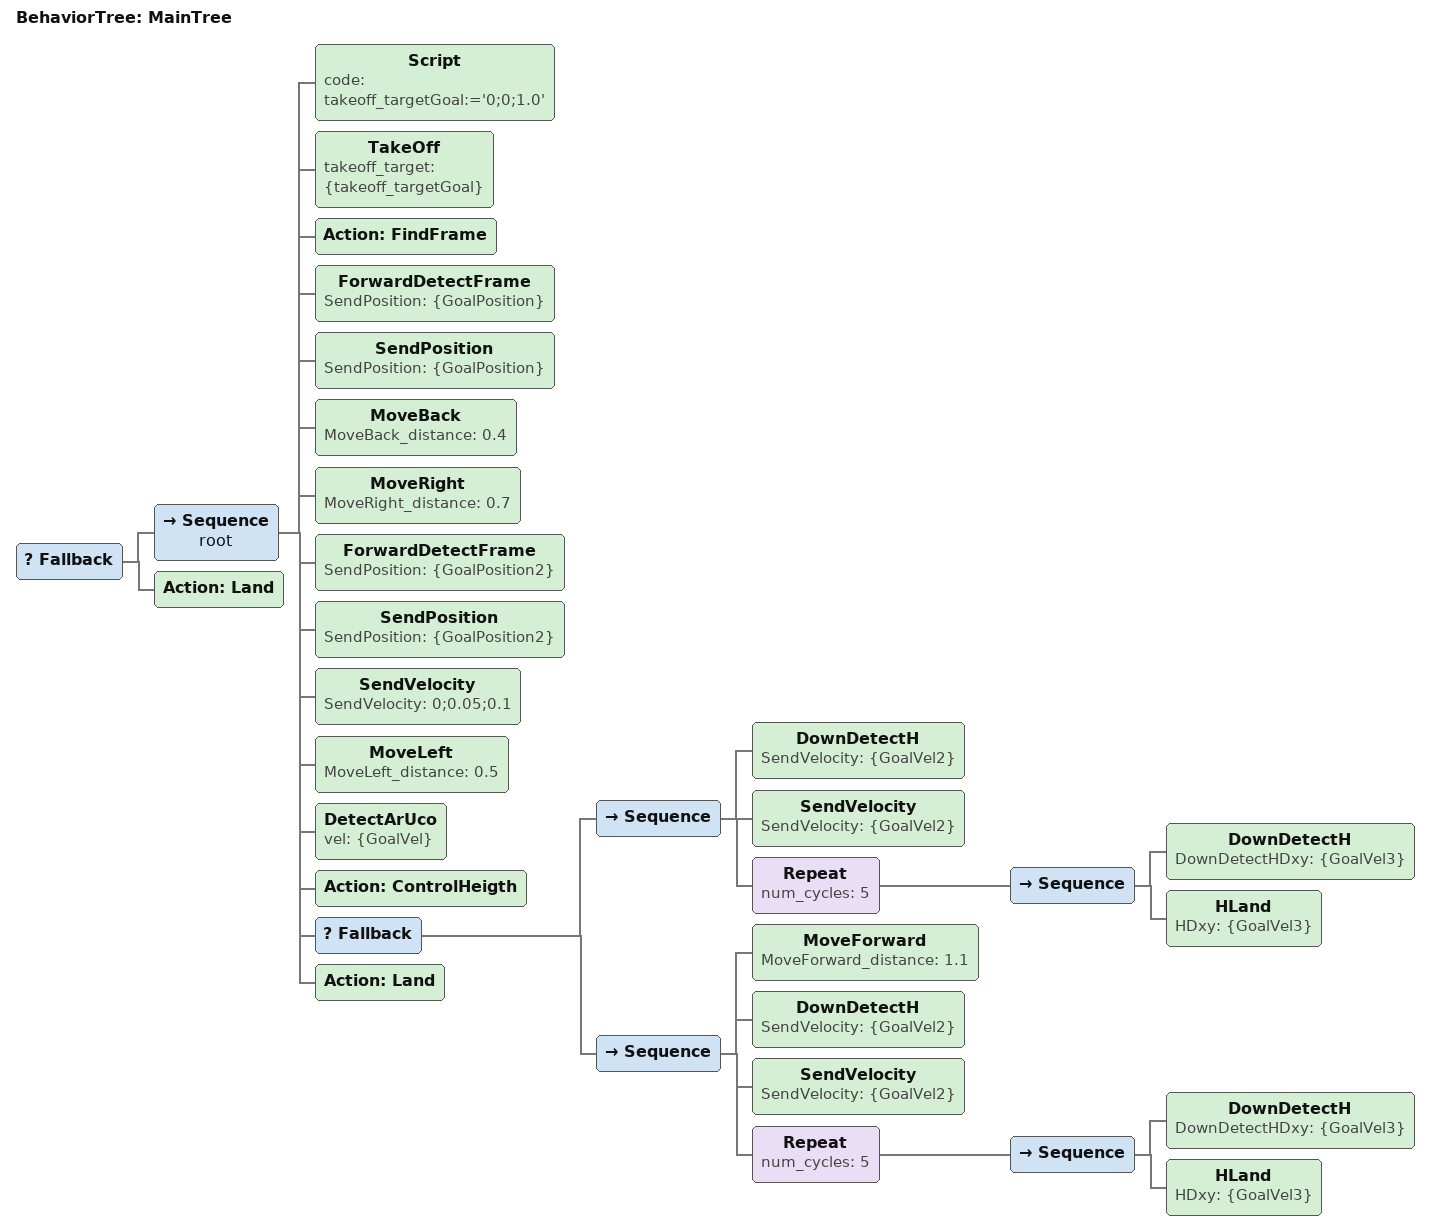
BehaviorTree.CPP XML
<root BTCPP_format="4" >
	<BehaviorTree ID="MainTree">
		<Fallback>
			<Sequence name="root">
				<Script    code=" takeoff_targetGoal:='0;0;1.0' " />
				<TakeOff   takeoff_target="{takeoff_targetGoal}" />
				<Action ID="FindFrame"/>
				<ForwardDetectFrame   SendPosition="{GoalPosition}" />
				<SendPosition   SendPosition="{GoalPosition}" />
				<MoveBack MoveBack_distance="0.4"/>
				<MoveRight MoveRight_distance="0.7"/>
				<ForwardDetectFrame    SendPosition="{GoalPosition2}" />
				<SendPosition   SendPosition="{GoalPosition2}" />
				<SendVelocity   SendVelocity="0;0.05;0.1" />
				<MoveLeft MoveLeft_distance="0.5"/>
				<DetectArUco    vel="{GoalVel}" />
				<Action ID="ControlHeigth"/>
				<Fallback>
					<Sequence>
						<DownDetectH    SendVelocity="{GoalVel2}" />
						<SendVelocity   SendVelocity="{GoalVel2}" />
						<Repeat num_cycles="5">
							<Sequence>
								<DownDetectH    DownDetectHDxy="{GoalVel3}" />
								<HLand    HDxy="{GoalVel3}" />
							</Sequence>
						</Repeat>
					</Sequence>
					<Sequence>
						<MoveForward   MoveForward_distance="1.1" />
						<DownDetectH    SendVelocity="{GoalVel2}" />
						<SendVelocity   SendVelocity="{GoalVel2}" />
						<Repeat num_cycles="5">
							<Sequence>
								<DownDetectH    DownDetectHDxy="{GoalVel3}" />
								<HLand    HDxy="{GoalVel3}" />
							</Sequence>
						</Repeat>
					</Sequence>
				</Fallback>
				<Action ID="Land"/>
			</Sequence>
			<Action ID="Land"/>
		</Fallback>
	</BehaviorTree>
</root>
